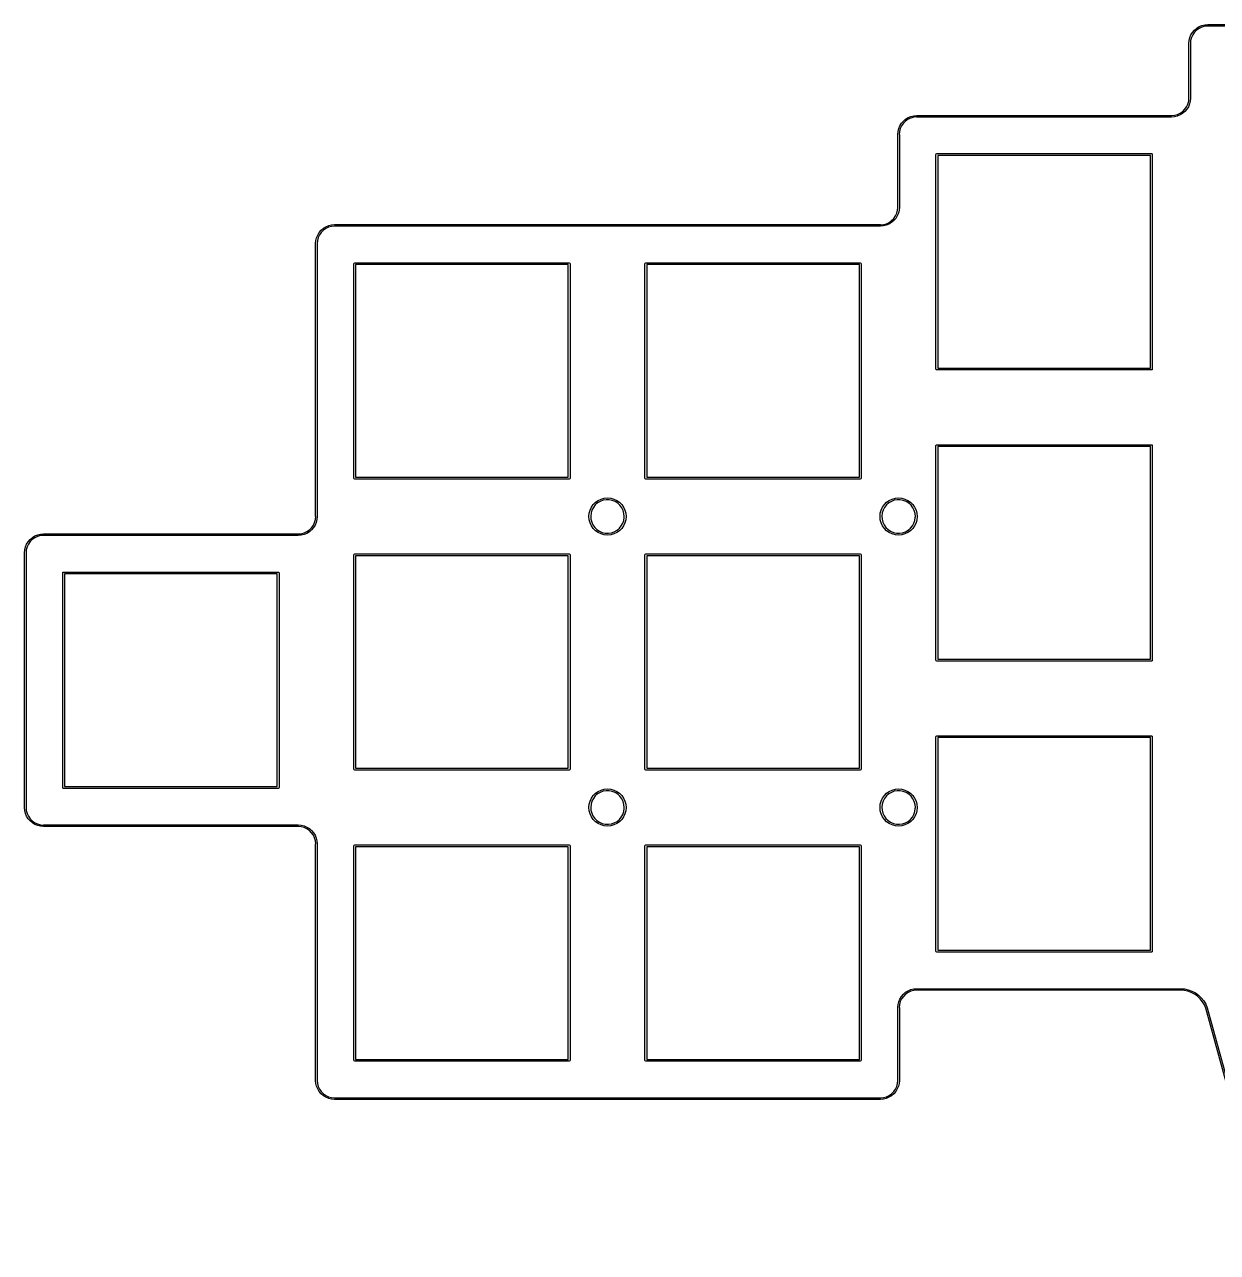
# Model space of a CAD drawing. Extents: x 106 to 266, y -128 to -32.
# Drawn here: x 105.6 to 183.5, y -112.2 to -32 of the extents above; entities that cross this region are included whole.
import ezdxf

# ---------------------------------------------------------------- set-up
doc = ezdxf.new("R2010")
doc.units = 0
doc.layers.add('BLACK', color=7, linetype='CONTINUOUS')

msp = doc.modelspace()

# ---------------------------------------------------------------- linework, layer by layer
at = {"layer": 'BLACK', "linetype": 'CONTINUOUS'}
for p, q in [((182.493, -32.0731), (182.681, -32.0277)), ((182.681, -32.0277), (182.875, -32.0125)), ((182.875, -32.0125), (199.5, -32.0125)), ((181.698, -32.8676), (181.772, -32.6882)), ((181.802, -32.8595), (181.751, -33.0517)), ((181.772, -32.6882), (181.874, -32.5226)), ((181.886, -32.6791), (181.802, -32.8595)), ((181.874, -32.5226), (182, -32.375)), ((182, -32.516), (181.886, -32.6791)), ((182, -32.375), (182.148, -32.2488)), ((182.141, -32.3753), (182, -32.516)), ((182.304, -32.2611), (182.141, -32.3753)), ((182.148, -32.2488), (182.313, -32.1474)), ((182.484, -32.177), (182.304, -32.2611)), ((182.313, -32.1474), (182.493, -32.0731)), ((182.677, -32.1255), (182.484, -32.177)), ((182.866, -32.1089), (182.677, -32.1255)), ((182.875, -32.1125), (182.866, -32.1089)), ((199.5, -32.1125), (182.875, -32.1125)), ((181.637, -33.25), (181.653, -33.0564)), ((181.637, -36.8125), (181.637, -33.25)), ((181.653, -33.0564), (181.698, -32.8676)), ((181.751, -33.0517), (181.734, -33.2413)), ((181.734, -33.2413), (181.737, -33.25)), ((181.737, -33.25), (181.737, -36.8125)), ((181.624, -37.0108), (181.641, -36.8212)), ((181.641, -36.8212), (181.637, -36.8125)), ((181.737, -36.8125), (181.722, -37.0061)), ((181.234, -37.6872), (181.375, -37.5465)), ((181.375, -37.5465), (181.489, -37.3834)), ((181.501, -37.5399), (181.375, -37.6875)), ((181.489, -37.3834), (181.573, -37.203)), ((181.603, -37.3743), (181.501, -37.5399)), ((181.573, -37.203), (181.624, -37.0108)), ((181.677, -37.1949), (181.603, -37.3743)), ((181.722, -37.0061), (181.677, -37.1949)), ((162.772, -38.6257), (162.874, -38.4601)), ((162.874, -38.4601), (163, -38.3125)), ((163, -38.4535), (162.886, -38.6166)), ((163, -38.3125), (163.148, -38.1863)), ((163.141, -38.3128), (163, -38.4535)), ((163.304, -38.1986), (163.141, -38.3128)), ((163.148, -38.1863), (163.313, -38.0849)), ((163.484, -38.1145), (163.304, -38.1986)), ((163.313, -38.0849), (163.493, -38.0106)), ((163.677, -38.063), (163.484, -38.1145)), ((163.493, -38.0106), (163.681, -37.9652)), ((163.866, -38.0464), (163.677, -38.063)), ((163.681, -37.9652), (163.875, -37.95)), ((163.875, -38.05), (163.866, -38.0464)), ((163.875, -37.95), (180.5, -37.95)), ((180.5, -38.05), (163.875, -38.05)), ((180.5, -37.95), (180.509, -37.9536)), ((180.694, -38.0348), (180.5, -38.05)), ((180.509, -37.9536), (180.698, -37.937)), ((180.882, -37.9894), (180.694, -38.0348)), ((180.698, -37.937), (180.891, -37.8855)), ((181.062, -37.9151), (180.882, -37.9894)), ((180.891, -37.8855), (181.071, -37.8014)), ((181.227, -37.8137), (181.062, -37.9151)), ((181.071, -37.8014), (181.234, -37.6872)), ((181.375, -37.6875), (181.227, -37.8137)), ((162.637, -39.1875), (162.653, -38.9939)), ((162.637, -43.9375), (162.637, -39.1875)), ((162.653, -38.9939), (162.698, -38.8051)), ((162.698, -38.8051), (162.772, -38.6257)), ((162.751, -38.9892), (162.734, -39.1788)), ((162.734, -39.1788), (162.737, -39.1875)), ((162.737, -39.1875), (162.737, -43.9375)), ((162.802, -38.797), (162.751, -38.9892)), ((162.886, -38.6166), (162.802, -38.797)), ((165.127, -40.5), (165.145, -40.4576)), ((165.127, -54.5), (165.127, -40.5)), ((165.145, -40.4576), (165.188, -40.44)), ((165.188, -40.44), (179.188, -40.44)), ((165.248, -40.56), (165.248, -54.44)), ((179.127, -40.56), (165.248, -40.56)), ((179.127, -54.44), (179.127, -40.56)), ((179.188, -40.44), (179.23, -40.4576)), ((179.23, -40.4576), (179.248, -40.5)), ((179.248, -40.5), (179.248, -54.5)), ((162.624, -44.1358), (162.641, -43.9462)), ((162.641, -43.9462), (162.637, -43.9375)), ((162.737, -43.9375), (162.722, -44.1311)), ((162.071, -44.9264), (162.234, -44.8122)), ((162.375, -44.8125), (162.227, -44.9387)), ((162.234, -44.8122), (162.375, -44.6715)), ((162.375, -44.6715), (162.489, -44.5084)), ((162.501, -44.6649), (162.375, -44.8125)), ((162.489, -44.5084), (162.573, -44.328)), ((162.603, -44.4993), (162.501, -44.6649)), ((162.573, -44.328), (162.624, -44.1358)), ((162.677, -44.3199), (162.603, -44.4993)), ((162.722, -44.1311), (162.677, -44.3199)), ((124.772, -45.7507), (124.874, -45.5851)), ((124.874, -45.5851), (125, -45.4375)), ((125, -45.5785), (124.886, -45.7416)), ((125, -45.4375), (125.148, -45.3113)), ((125.141, -45.4378), (125, -45.5785)), ((125.304, -45.3236), (125.141, -45.4378)), ((125.148, -45.3113), (125.313, -45.2099)), ((125.484, -45.2395), (125.304, -45.3236)), ((125.313, -45.2099), (125.493, -45.1356)), ((125.677, -45.188), (125.484, -45.2395)), ((125.493, -45.1356), (125.681, -45.0902)), ((125.866, -45.1714), (125.677, -45.188)), ((125.681, -45.0902), (125.875, -45.075)), ((125.875, -45.175), (125.866, -45.1714)), ((125.875, -45.075), (161.5, -45.075)), ((161.5, -45.175), (125.875, -45.175)), ((161.5, -45.075), (161.509, -45.0786)), ((161.694, -45.1598), (161.5, -45.175)), ((161.509, -45.0786), (161.698, -45.062)), ((161.882, -45.1144), (161.694, -45.1598)), ((161.698, -45.062), (161.891, -45.0105)), ((162.062, -45.0401), (161.882, -45.1144)), ((161.891, -45.0105), (162.071, -44.9264)), ((162.227, -44.9387), (162.062, -45.0401)), ((124.637, -46.3125), (124.653, -46.1189)), ((124.637, -64.125), (124.637, -46.3125)), ((124.653, -46.1189), (124.698, -45.9301)), ((124.698, -45.9301), (124.772, -45.7507)), ((124.751, -46.1142), (124.734, -46.3038)), ((124.734, -46.3038), (124.737, -46.3125)), ((124.737, -46.3125), (124.737, -64.125)), ((124.802, -45.922), (124.751, -46.1142)), ((124.886, -45.7416), (124.802, -45.922)), ((127.127, -47.625), (127.145, -47.5826)), ((127.127, -61.625), (127.127, -47.625)), ((127.145, -47.5826), (127.188, -47.565)), ((127.188, -47.565), (141.188, -47.565)), ((127.247, -47.685), (127.247, -61.565)), ((141.127, -47.685), (127.247, -47.685)), ((141.127, -61.565), (141.127, -47.685)), ((141.188, -47.565), (141.23, -47.5826)), ((141.23, -47.5826), (141.248, -47.625)), ((141.248, -47.625), (141.248, -61.625)), ((146.127, -47.625), (146.145, -47.5826)), ((146.127, -61.625), (146.127, -47.625)), ((146.145, -47.5826), (146.188, -47.565)), ((146.188, -47.565), (160.188, -47.565)), ((146.248, -47.685), (146.248, -61.565)), ((160.127, -47.685), (146.248, -47.685)), ((160.127, -61.565), (160.127, -47.685)), ((160.188, -47.565), (160.23, -47.5826)), ((160.23, -47.5826), (160.248, -47.625)), ((160.248, -47.625), (160.248, -61.625)), ((165.145, -54.5424), (165.127, -54.5)), ((165.248, -54.44), (179.127, -54.44)), ((179.248, -54.5), (179.23, -54.5424)), ((165.188, -54.56), (165.145, -54.5424)), ((179.188, -54.56), (165.188, -54.56)), ((179.23, -54.5424), (179.188, -54.56)), ((165.127, -59.5), (165.145, -59.4576)), ((165.127, -73.5), (165.127, -59.5)), ((165.145, -59.4576), (165.188, -59.44)), ((165.188, -59.44), (179.188, -59.44)), ((165.248, -59.56), (165.248, -73.44)), ((179.127, -59.56), (165.248, -59.56)), ((179.127, -73.44), (179.127, -59.56)), ((179.188, -59.44), (179.23, -59.4576)), ((179.23, -59.4576), (179.248, -59.5)), ((179.248, -59.5), (179.248, -73.5)), ((127.145, -61.6674), (127.127, -61.625)), ((127.188, -61.685), (127.145, -61.6674)), ((141.188, -61.685), (127.188, -61.685)), ((127.247, -61.565), (141.127, -61.565)), ((141.23, -61.6674), (141.188, -61.685)), ((141.248, -61.625), (141.23, -61.6674)), ((146.145, -61.6674), (146.127, -61.625)), ((146.188, -61.685), (146.145, -61.6674)), ((160.188, -61.685), (146.188, -61.685)), ((146.248, -61.565), (160.127, -61.565)), ((160.23, -61.6674), (160.188, -61.685)), ((160.248, -61.625), (160.23, -61.6674)), ((142.761, -63.3472), (142.91, -63.1981)), ((143.044, -63.2394), (142.893, -63.3715)), ((142.91, -63.1981), (143.082, -63.0771)), ((143.216, -63.137), (143.044, -63.2394)), ((143.082, -63.0771), (143.274, -62.988)), ((143.404, -63.0676), (143.216, -63.137)), ((143.274, -62.988), (143.477, -62.9334)), ((143.602, -63.0337), (143.404, -63.0676)), ((143.477, -62.9334), (143.688, -62.915)), ((143.802, -63.0363), (143.602, -63.0337)), ((143.688, -62.915), (143.898, -62.9334)), ((143.998, -63.0754), (143.802, -63.0363)), ((143.898, -62.9334), (144.101, -62.988)), ((144.184, -63.1496), (143.998, -63.0754)), ((144.101, -62.988), (144.292, -63.0771)), ((144.354, -63.2565), (144.184, -63.1496)), ((144.292, -63.0771), (144.465, -63.1981)), ((144.501, -63.3925), (144.354, -63.2565)), ((144.465, -63.1981), (144.614, -63.3472)), ((161.761, -63.3472), (161.91, -63.1981)), ((162.044, -63.2394), (161.893, -63.3715)), ((161.91, -63.1981), (162.082, -63.0771)), ((162.216, -63.137), (162.044, -63.2394)), ((162.082, -63.0771), (162.274, -62.988)), ((162.404, -63.0676), (162.216, -63.137)), ((162.274, -62.988), (162.477, -62.9334)), ((162.602, -63.0337), (162.404, -63.0676)), ((162.477, -62.9334), (162.688, -62.915)), ((162.802, -63.0363), (162.602, -63.0337)), ((162.688, -62.915), (162.898, -62.9334)), ((162.998, -63.0754), (162.802, -63.0363)), ((162.898, -62.9334), (163.101, -62.988)), ((163.184, -63.1496), (162.998, -63.0754)), ((163.101, -62.988), (163.292, -63.0771)), ((163.354, -63.2565), (163.184, -63.1496)), ((163.292, -63.0771), (163.465, -63.1981)), ((163.501, -63.3925), (163.354, -63.2565)), ((163.465, -63.1981), (163.614, -63.3472)), ((124.641, -64.1337), (124.637, -64.125)), ((124.737, -64.125), (124.722, -64.3186)), ((142.477, -64.125), (142.48, -64.0963)), ((142.496, -64.3351), (142.477, -64.125)), ((142.48, -64.0963), (142.496, -63.9149)), ((142.496, -63.9149), (142.55, -63.7112)), ((142.55, -63.7112), (142.64, -63.52)), ((142.617, -63.8974), (142.593, -64.0963)), ((142.593, -64.0963), (142.606, -64.2962)), ((142.676, -63.7061), (142.617, -63.8974)), ((142.64, -63.52), (142.761, -63.3472)), ((142.769, -63.5288), (142.676, -63.7061)), ((142.893, -63.3715), (142.769, -63.5288)), ((144.621, -63.553), (144.501, -63.3925)), ((144.614, -63.3472), (144.735, -63.52)), ((144.709, -63.7327), (144.621, -63.553)), ((144.764, -63.9255), (144.709, -63.7327)), ((144.735, -63.52), (144.825, -63.7112)), ((144.782, -64.125), (144.764, -63.9255)), ((144.781, -64.1823), (144.782, -64.125)), ((144.825, -63.7112), (144.879, -63.9149)), ((144.879, -63.9149), (144.897, -64.125)), ((144.897, -64.125), (144.879, -64.3351)), ((161.477, -64.125), (161.48, -64.0963)), ((161.496, -64.3351), (161.477, -64.125)), ((161.48, -64.0963), (161.496, -63.9149)), ((161.496, -63.9149), (161.55, -63.7112)), ((161.55, -63.7112), (161.64, -63.52)), ((161.617, -63.8974), (161.593, -64.0963)), ((161.593, -64.0963), (161.606, -64.2962)), ((161.676, -63.7061), (161.617, -63.8974)), ((161.64, -63.52), (161.761, -63.3472)), ((161.769, -63.5288), (161.676, -63.7061)), ((161.893, -63.3715), (161.769, -63.5288)), ((163.621, -63.553), (163.501, -63.3925)), ((163.614, -63.3472), (163.735, -63.52)), ((163.709, -63.7327), (163.621, -63.553)), ((163.764, -63.9255), (163.709, -63.7327)), ((163.735, -63.52), (163.825, -63.7112)), ((163.782, -64.125), (163.764, -63.9255)), ((163.781, -64.1823), (163.782, -64.125)), ((163.825, -63.7112), (163.879, -63.9149)), ((163.879, -63.9149), (163.897, -64.125)), ((163.897, -64.125), (163.879, -64.3351)), ((124.234, -64.9997), (124.375, -64.859)), ((124.375, -64.859), (124.489, -64.6959)), ((124.501, -64.8524), (124.375, -65)), ((124.489, -64.6959), (124.573, -64.5155)), ((124.603, -64.6868), (124.501, -64.8524)), ((124.573, -64.5155), (124.624, -64.3233)), ((124.677, -64.5074), (124.603, -64.6868)), ((124.624, -64.3233), (124.641, -64.1337)), ((124.722, -64.3186), (124.677, -64.5074)), ((142.55, -64.5388), (142.496, -64.3351)), ((142.64, -64.73), (142.55, -64.5388)), ((142.606, -64.2962), (142.656, -64.4904)), ((142.761, -64.9028), (142.64, -64.73)), ((142.656, -64.4904), (142.739, -64.6723)), ((142.739, -64.6723), (142.855, -64.8359)), ((142.91, -65.0519), (142.761, -64.9028)), ((142.855, -64.8359), (142.999, -64.9757)), ((144.308, -65.0271), (144.462, -64.899)), ((144.462, -64.899), (144.59, -64.745)), ((144.614, -64.9028), (144.465, -65.0519)), ((144.59, -64.745), (144.688, -64.5702)), ((144.735, -64.73), (144.614, -64.9028)), ((144.688, -64.5702), (144.752, -64.3805)), ((144.825, -64.5388), (144.735, -64.73)), ((144.752, -64.3805), (144.781, -64.1823)), ((144.879, -64.3351), (144.825, -64.5388)), ((161.55, -64.5388), (161.496, -64.3351)), ((161.64, -64.73), (161.55, -64.5388)), ((161.606, -64.2962), (161.656, -64.4904)), ((161.761, -64.9028), (161.64, -64.73)), ((161.656, -64.4904), (161.739, -64.6723)), ((161.739, -64.6723), (161.855, -64.8359)), ((161.91, -65.0519), (161.761, -64.9028)), ((161.855, -64.8359), (161.999, -64.9757)), ((163.308, -65.0271), (163.462, -64.899)), ((163.462, -64.899), (163.59, -64.745)), ((163.614, -64.9028), (163.465, -65.0519)), ((163.59, -64.745), (163.688, -64.5702)), ((163.735, -64.73), (163.614, -64.9028)), ((163.688, -64.5702), (163.752, -64.3805)), ((163.825, -64.5388), (163.735, -64.73)), ((163.752, -64.3805), (163.781, -64.1823)), ((163.879, -64.3351), (163.825, -64.5388)), ((105.874, -65.7726), (106, -65.625)), ((106, -65.625), (106.148, -65.4988)), ((106.141, -65.6253), (106, -65.766)), ((106.304, -65.5111), (106.141, -65.6253)), ((106.148, -65.4988), (106.313, -65.3974)), ((106.484, -65.427), (106.304, -65.5111)), ((106.313, -65.3974), (106.493, -65.3231)), ((106.677, -65.3755), (106.484, -65.427)), ((106.493, -65.3231), (106.681, -65.2777)), ((106.866, -65.3589), (106.677, -65.3755)), ((106.681, -65.2777), (106.875, -65.2625)), ((106.875, -65.3625), (106.866, -65.3589)), ((106.875, -65.2625), (123.5, -65.2625)), ((123.5, -65.3625), (106.875, -65.3625)), ((123.5, -65.2625), (123.509, -65.2661)), ((123.694, -65.3473), (123.5, -65.3625)), ((123.509, -65.2661), (123.698, -65.2495)), ((123.882, -65.3019), (123.694, -65.3473)), ((123.698, -65.2495), (123.891, -65.198)), ((124.062, -65.2276), (123.882, -65.3019)), ((123.891, -65.198), (124.071, -65.1139)), ((124.227, -65.1262), (124.062, -65.2276)), ((124.071, -65.1139), (124.234, -64.9997)), ((124.375, -65), (124.227, -65.1262)), ((143.082, -65.1729), (142.91, -65.0519)), ((142.999, -64.9757), (143.165, -65.087)), ((143.274, -65.262), (143.082, -65.1729)), ((143.165, -65.087), (143.349, -65.1661)), ((143.477, -65.3166), (143.274, -65.262)), ((143.349, -65.1661), (143.545, -65.2103)), ((143.688, -65.335), (143.477, -65.3166)), ((143.545, -65.2103), (143.745, -65.2182)), ((143.898, -65.3166), (143.688, -65.335)), ((143.745, -65.2182), (143.943, -65.1894)), ((144.101, -65.262), (143.898, -65.3166)), ((143.943, -65.1894), (144.133, -65.125)), ((144.292, -65.1729), (144.101, -65.262)), ((144.133, -65.125), (144.308, -65.0271)), ((144.465, -65.0519), (144.292, -65.1729)), ((162.082, -65.1729), (161.91, -65.0519)), ((161.999, -64.9757), (162.165, -65.087)), ((162.274, -65.262), (162.082, -65.1729)), ((162.165, -65.087), (162.349, -65.1661)), ((162.477, -65.3166), (162.274, -65.262)), ((162.349, -65.1661), (162.545, -65.2103)), ((162.688, -65.335), (162.477, -65.3166)), ((162.545, -65.2103), (162.745, -65.2182)), ((162.898, -65.3166), (162.688, -65.335)), ((162.745, -65.2182), (162.943, -65.1894)), ((163.101, -65.262), (162.898, -65.3166)), ((162.943, -65.1894), (163.133, -65.125)), ((163.292, -65.1729), (163.101, -65.262)), ((163.133, -65.125), (163.308, -65.0271)), ((163.465, -65.0519), (163.292, -65.1729)), ((105.637, -66.5), (105.653, -66.3064)), ((105.637, -83.125), (105.637, -66.5)), ((105.653, -66.3064), (105.698, -66.1176)), ((105.698, -66.1176), (105.772, -65.9382)), ((105.751, -66.3017), (105.734, -66.4913)), ((105.734, -66.4913), (105.737, -66.5)), ((105.737, -66.5), (105.737, -83.125)), ((105.802, -66.1095), (105.751, -66.3017)), ((105.772, -65.9382), (105.874, -65.7726)), ((105.886, -65.9291), (105.802, -66.1095)), ((106, -65.766), (105.886, -65.9291)), ((127.127, -66.625), (127.145, -66.5826)), ((127.127, -80.625), (127.127, -66.625)), ((127.145, -66.5826), (127.188, -66.565)), ((127.188, -66.565), (141.188, -66.565)), ((127.247, -66.685), (127.247, -80.565)), ((141.127, -66.685), (127.247, -66.685)), ((141.127, -80.565), (141.127, -66.685)), ((141.188, -66.565), (141.23, -66.5826)), ((141.23, -66.5826), (141.248, -66.625)), ((141.248, -66.625), (141.248, -80.625)), ((146.127, -66.625), (146.145, -66.5826)), ((146.127, -80.625), (146.127, -66.625)), ((146.145, -66.5826), (146.188, -66.565)), ((146.188, -66.565), (160.188, -66.565)), ((146.248, -66.685), (146.248, -80.565)), ((160.127, -66.685), (146.248, -66.685)), ((160.127, -80.565), (160.127, -66.685)), ((160.188, -66.565), (160.23, -66.5826)), ((160.23, -66.5826), (160.248, -66.625)), ((160.248, -66.625), (160.248, -80.625)), ((108.127, -67.8125), (108.145, -67.7701)), ((108.127, -81.8125), (108.127, -67.8125)), ((108.145, -67.7701), (108.188, -67.7525)), ((108.188, -67.7525), (122.188, -67.7525)), ((108.247, -67.8725), (108.247, -81.7525)), ((122.127, -67.8725), (108.247, -67.8725)), ((122.127, -81.7525), (122.127, -67.8725)), ((122.188, -67.7525), (122.23, -67.7701)), ((122.23, -67.7701), (122.247, -67.8125)), ((122.247, -67.8125), (122.247, -81.8125)), ((165.145, -73.5424), (165.127, -73.5)), ((165.188, -73.56), (165.145, -73.5424)), ((179.188, -73.56), (165.188, -73.56)), ((165.248, -73.44), (179.127, -73.44)), ((179.23, -73.5424), (179.188, -73.56)), ((179.248, -73.5), (179.23, -73.5424)), ((165.127, -78.5), (165.145, -78.4576)), ((165.127, -92.5), (165.127, -78.5)), ((165.145, -78.4576), (165.188, -78.44)), ((165.188, -78.44), (179.188, -78.44)), ((179.188, -78.44), (179.23, -78.4576)), ((179.23, -78.4576), (179.248, -78.5)), ((179.248, -78.5), (179.248, -92.5)), ((165.248, -78.56), (165.248, -92.44)), ((179.127, -78.56), (165.248, -78.56)), ((179.127, -92.44), (179.127, -78.56)), ((127.145, -80.6674), (127.127, -80.625)), ((127.188, -80.685), (127.145, -80.6674)), ((141.188, -80.685), (127.188, -80.685)), ((127.247, -80.565), (141.127, -80.565)), ((141.23, -80.6674), (141.188, -80.685)), ((141.248, -80.625), (141.23, -80.6674)), ((146.145, -80.6674), (146.127, -80.625)), ((146.188, -80.685), (146.145, -80.6674)), ((160.188, -80.685), (146.188, -80.685)), ((146.248, -80.565), (160.127, -80.565)), ((160.23, -80.6674), (160.188, -80.685)), ((160.248, -80.625), (160.23, -80.6674)), ((108.247, -81.7525), (122.127, -81.7525)), ((108.145, -81.8549), (108.127, -81.8125)), ((108.188, -81.8725), (108.145, -81.8549)), ((122.188, -81.8725), (108.188, -81.8725)), ((122.23, -81.8549), (122.188, -81.8725)), ((122.247, -81.8125), (122.23, -81.8549)), ((142.55, -82.7112), (142.64, -82.52)), ((142.64, -82.52), (142.761, -82.3472)), ((142.769, -82.5288), (142.676, -82.7061)), ((142.761, -82.3472), (142.91, -82.1981)), ((142.893, -82.3715), (142.769, -82.5288)), ((143.044, -82.2394), (142.893, -82.3715)), ((142.91, -82.1981), (143.082, -82.0771)), ((143.216, -82.137), (143.044, -82.2394)), ((143.082, -82.0771), (143.274, -81.988)), ((143.404, -82.0676), (143.216, -82.137)), ((143.274, -81.988), (143.477, -81.9334)), ((143.602, -82.0337), (143.404, -82.0676)), ((143.477, -81.9334), (143.688, -81.915)), ((143.802, -82.0363), (143.602, -82.0337)), ((143.688, -81.915), (143.898, -81.9334)), ((143.998, -82.0754), (143.802, -82.0363)), ((143.898, -81.9334), (144.101, -81.988)), ((144.184, -82.1496), (143.998, -82.0754)), ((144.101, -81.988), (144.292, -82.0771)), ((144.354, -82.2565), (144.184, -82.1496)), ((144.292, -82.0771), (144.465, -82.1981)), ((144.501, -82.3925), (144.354, -82.2565)), ((144.465, -82.1981), (144.614, -82.3472)), ((144.621, -82.553), (144.501, -82.3925)), ((144.614, -82.3472), (144.735, -82.52)), ((144.709, -82.7327), (144.621, -82.553)), ((144.735, -82.52), (144.825, -82.7112)), ((161.55, -82.7112), (161.64, -82.52)), ((161.64, -82.52), (161.761, -82.3472)), ((161.769, -82.5288), (161.676, -82.7061)), ((161.761, -82.3472), (161.91, -82.1981)), ((161.893, -82.3715), (161.769, -82.5288)), ((162.044, -82.2394), (161.893, -82.3715)), ((161.91, -82.1981), (162.082, -82.0771)), ((162.216, -82.137), (162.044, -82.2394)), ((162.082, -82.0771), (162.274, -81.988)), ((162.404, -82.0676), (162.216, -82.137)), ((162.274, -81.988), (162.477, -81.9334)), ((162.602, -82.0337), (162.404, -82.0676)), ((162.477, -81.9334), (162.688, -81.915)), ((162.802, -82.0363), (162.602, -82.0337)), ((162.688, -81.915), (162.898, -81.9334)), ((162.998, -82.0754), (162.802, -82.0363)), ((162.898, -81.9334), (163.101, -81.988)), ((163.184, -82.1496), (162.998, -82.0754)), ((163.101, -81.988), (163.292, -82.0771)), ((163.354, -82.2565), (163.184, -82.1496)), ((163.292, -82.0771), (163.465, -82.1981)), ((163.501, -82.3925), (163.354, -82.2565)), ((163.465, -82.1981), (163.614, -82.3472)), ((163.621, -82.553), (163.501, -82.3925)), ((163.614, -82.3472), (163.735, -82.52)), ((163.709, -82.7327), (163.621, -82.553)), ((163.735, -82.52), (163.825, -82.7112)), ((105.653, -83.3186), (105.637, -83.125)), ((105.698, -83.5074), (105.653, -83.3186)), ((105.737, -83.125), (105.734, -83.1337)), ((105.734, -83.1337), (105.751, -83.3233)), ((105.751, -83.3233), (105.802, -83.5155)), ((142.477, -83.125), (142.48, -83.0963)), ((142.496, -83.3351), (142.477, -83.125)), ((142.48, -83.0963), (142.496, -82.9149)), ((142.496, -82.9149), (142.55, -82.7112)), ((142.55, -83.5388), (142.496, -83.3351)), ((142.617, -82.8974), (142.593, -83.0963)), ((142.593, -83.0963), (142.606, -83.2962)), ((142.606, -83.2962), (142.656, -83.4904)), ((142.676, -82.7061), (142.617, -82.8974)), ((144.764, -82.9255), (144.709, -82.7327)), ((144.752, -83.3805), (144.781, -83.1823)), ((144.782, -83.125), (144.764, -82.9255)), ((144.781, -83.1823), (144.782, -83.125)), ((144.825, -82.7112), (144.879, -82.9149)), ((144.879, -83.3351), (144.825, -83.5388)), ((144.879, -82.9149), (144.897, -83.125)), ((144.897, -83.125), (144.879, -83.3351)), ((161.477, -83.125), (161.48, -83.0963)), ((161.496, -83.3351), (161.477, -83.125)), ((161.48, -83.0963), (161.496, -82.9149)), ((161.496, -82.9149), (161.55, -82.7112)), ((161.55, -83.5388), (161.496, -83.3351)), ((161.617, -82.8974), (161.593, -83.0963)), ((161.593, -83.0963), (161.606, -83.2962)), ((161.606, -83.2962), (161.656, -83.4904)), ((161.676, -82.7061), (161.617, -82.8974)), ((163.764, -82.9255), (163.709, -82.7327)), ((163.752, -83.3805), (163.781, -83.1823)), ((163.782, -83.125), (163.764, -82.9255)), ((163.781, -83.1823), (163.782, -83.125)), ((163.825, -82.7112), (163.879, -82.9149)), ((163.879, -83.3351), (163.825, -83.5388)), ((163.879, -82.9149), (163.897, -83.125)), ((163.897, -83.125), (163.879, -83.3351)), ((105.772, -83.6868), (105.698, -83.5074)), ((105.874, -83.8524), (105.772, -83.6868)), ((105.802, -83.5155), (105.886, -83.6959)), ((106, -84), (105.874, -83.8524)), ((105.886, -83.6959), (106, -83.859)), ((106, -83.859), (106.141, -83.9997)), ((106.148, -84.1262), (106, -84)), ((106.141, -83.9997), (106.304, -84.1139)), ((106.313, -84.2276), (106.148, -84.1262)), ((106.304, -84.1139), (106.484, -84.198)), ((142.64, -83.73), (142.55, -83.5388)), ((142.761, -83.9028), (142.64, -83.73)), ((142.656, -83.4904), (142.739, -83.6723)), ((142.739, -83.6723), (142.855, -83.8359)), ((142.91, -84.0519), (142.761, -83.9028)), ((142.855, -83.8359), (142.999, -83.9757)), ((143.082, -84.1729), (142.91, -84.0519)), ((142.999, -83.9757), (143.165, -84.087)), ((143.165, -84.087), (143.349, -84.1661)), ((143.943, -84.1894), (144.133, -84.125)), ((144.133, -84.125), (144.308, -84.0271)), ((144.465, -84.0519), (144.292, -84.1729)), ((144.308, -84.0271), (144.462, -83.899)), ((144.462, -83.899), (144.59, -83.745)), ((144.614, -83.9028), (144.465, -84.0519)), ((144.59, -83.745), (144.688, -83.5702)), ((144.735, -83.73), (144.614, -83.9028)), ((144.688, -83.5702), (144.752, -83.3805)), ((144.825, -83.5388), (144.735, -83.73)), ((161.64, -83.73), (161.55, -83.5388)), ((161.761, -83.9028), (161.64, -83.73)), ((161.656, -83.4904), (161.739, -83.6723)), ((161.739, -83.6723), (161.855, -83.8359)), ((161.91, -84.0519), (161.761, -83.9028)), ((161.855, -83.8359), (161.999, -83.9757)), ((162.082, -84.1729), (161.91, -84.0519)), ((161.999, -83.9757), (162.165, -84.087)), ((162.165, -84.087), (162.349, -84.1661)), ((162.943, -84.1894), (163.133, -84.125)), ((163.133, -84.125), (163.308, -84.0271)), ((163.465, -84.0519), (163.292, -84.1729)), ((163.308, -84.0271), (163.462, -83.899)), ((163.462, -83.899), (163.59, -83.745)), ((163.614, -83.9028), (163.465, -84.0519)), ((163.59, -83.745), (163.688, -83.5702)), ((163.735, -83.73), (163.614, -83.9028)), ((163.688, -83.5702), (163.752, -83.3805)), ((163.825, -83.5388), (163.735, -83.73)), ((106.493, -84.3019), (106.313, -84.2276)), ((106.484, -84.198), (106.677, -84.2495)), ((106.681, -84.3473), (106.493, -84.3019)), ((106.677, -84.2495), (106.866, -84.2661)), ((106.875, -84.3625), (106.681, -84.3473)), ((106.866, -84.2661), (106.875, -84.2625)), ((106.875, -84.2625), (123.5, -84.2625)), ((123.5, -84.3625), (106.875, -84.3625)), ((123.5, -84.2625), (123.694, -84.2777)), ((123.509, -84.3589), (123.5, -84.3625)), ((123.698, -84.3755), (123.509, -84.3589)), ((123.694, -84.2777), (123.882, -84.3231)), ((123.891, -84.427), (123.698, -84.3755)), ((123.882, -84.3231), (124.062, -84.3974)), ((124.071, -84.5111), (123.891, -84.427)), ((124.062, -84.3974), (124.227, -84.4988)), ((124.234, -84.6253), (124.071, -84.5111)), ((124.227, -84.4988), (124.375, -84.625)), ((124.375, -84.766), (124.234, -84.6253)), ((124.375, -84.625), (124.501, -84.7726)), ((124.489, -84.9291), (124.375, -84.766)), ((124.573, -85.1095), (124.489, -84.9291)), ((124.501, -84.7726), (124.603, -84.9382)), ((124.603, -84.9382), (124.677, -85.1176)), ((143.274, -84.262), (143.082, -84.1729)), ((143.477, -84.3166), (143.274, -84.262)), ((143.349, -84.1661), (143.545, -84.2103)), ((143.688, -84.335), (143.477, -84.3166)), ((143.545, -84.2103), (143.745, -84.2182)), ((143.898, -84.3166), (143.688, -84.335)), ((143.745, -84.2182), (143.943, -84.1894)), ((144.101, -84.262), (143.898, -84.3166)), ((144.292, -84.1729), (144.101, -84.262)), ((162.274, -84.262), (162.082, -84.1729)), ((162.477, -84.3166), (162.274, -84.262)), ((162.349, -84.1661), (162.545, -84.2103)), ((162.688, -84.335), (162.477, -84.3166)), ((162.545, -84.2103), (162.745, -84.2182)), ((162.898, -84.3166), (162.688, -84.335)), ((162.745, -84.2182), (162.943, -84.1894)), ((163.101, -84.262), (162.898, -84.3166)), ((163.292, -84.1729), (163.101, -84.262)), ((124.624, -85.3017), (124.573, -85.1095)), ((124.641, -85.4913), (124.624, -85.3017)), ((124.637, -85.5), (124.641, -85.4913)), ((124.637, -100.938), (124.637, -85.5)), ((124.677, -85.1176), (124.722, -85.3064)), ((124.722, -85.3064), (124.737, -85.5)), ((124.737, -85.5), (124.737, -100.938)), ((127.127, -85.625), (127.145, -85.5826)), ((127.127, -99.625), (127.127, -85.625)), ((127.145, -85.5826), (127.188, -85.565)), ((127.188, -85.565), (141.188, -85.565)), ((127.247, -85.685), (127.247, -99.565)), ((141.127, -85.685), (127.247, -85.685)), ((141.127, -99.565), (141.127, -85.685)), ((141.188, -85.565), (141.23, -85.5826)), ((141.23, -85.5826), (141.248, -85.625)), ((141.248, -85.625), (141.248, -99.625)), ((146.127, -85.625), (146.145, -85.5826)), ((146.127, -99.625), (146.127, -85.625)), ((146.145, -85.5826), (146.188, -85.565)), ((146.188, -85.565), (160.188, -85.565)), ((146.248, -85.685), (146.248, -99.565)), ((160.127, -85.685), (146.248, -85.685)), ((160.127, -99.565), (160.127, -85.685)), ((160.188, -85.565), (160.23, -85.5826)), ((160.23, -85.5826), (160.248, -85.625)), ((160.248, -85.625), (160.248, -99.625)), ((165.145, -92.5424), (165.127, -92.5)), ((165.188, -92.56), (165.145, -92.5424)), ((179.188, -92.56), (165.188, -92.56)), ((165.248, -92.44), (179.127, -92.44)), ((179.23, -92.5424), (179.188, -92.56)), ((179.248, -92.5), (179.23, -92.5424)), ((162.874, -95.4601), (163, -95.3125)), ((163, -95.3125), (163.148, -95.1863)), ((163.141, -95.3128), (163, -95.4535)), ((163.304, -95.1986), (163.141, -95.3128)), ((163.148, -95.1863), (163.313, -95.0849)), ((163.484, -95.1145), (163.304, -95.1986)), ((163.313, -95.0849), (163.493, -95.0106)), ((163.677, -95.063), (163.484, -95.1145)), ((163.493, -95.0106), (163.681, -94.9652)), ((163.866, -95.0464), (163.677, -95.063)), ((163.681, -94.9652), (163.875, -94.95)), ((163.875, -95.05), (163.866, -95.0464)), ((163.875, -94.95), (181.094, -94.95)), ((181.094, -95.05), (163.875, -95.05)), ((181.094, -94.95), (181.347, -94.9676)), ((181.102, -95.0464), (181.094, -95.05)), ((181.334, -95.0625), (181.102, -95.0464)), ((181.569, -95.1122), (181.334, -95.0625)), ((181.347, -94.9676), (181.596, -95.0201)), ((181.796, -95.194), (181.569, -95.1122)), ((181.596, -95.0201), (181.834, -95.1065)), ((182.008, -95.3064), (181.796, -95.194)), ((181.834, -95.1065), (182.059, -95.225)), ((182.204, -95.4471), (182.008, -95.3064)), ((182.059, -95.225), (182.265, -95.3735)), ((182.265, -95.3735), (182.448, -95.549)), ((162.637, -96.1875), (162.653, -95.9939)), ((162.637, -100.938), (162.637, -96.1875)), ((162.653, -95.9939), (162.698, -95.8051)), ((162.698, -95.8051), (162.772, -95.6257)), ((162.751, -95.9892), (162.734, -96.1788)), ((162.734, -96.1788), (162.737, -96.1875)), ((162.737, -96.1875), (162.737, -100.938)), ((162.802, -95.797), (162.751, -95.9892)), ((162.772, -95.6257), (162.874, -95.4601)), ((162.886, -95.6166), (162.802, -95.797)), ((163, -95.4535), (162.886, -95.6166)), ((182.378, -95.6135), (182.204, -95.4471)), ((182.527, -95.8023), (182.378, -95.6135)), ((182.448, -95.549), (182.606, -95.7483)), ((182.648, -96.01), (182.527, -95.8023)), ((182.606, -95.7483), (182.734, -95.9674)), ((182.736, -96.2233), (182.648, -96.01)), ((182.734, -95.9674), (182.831, -96.2021)), ((182.735, -96.2312), (182.736, -96.2233)), ((187.108, -112.169), (182.735, -96.2312)), ((182.831, -96.2021), (182.831, -96.2022)), ((182.831, -96.2022), (182.831, -96.2036)), ((182.831, -96.2036), (182.832, -96.2047)), ((182.832, -96.2047), (187.205, -112.143)), ((127.145, -99.6674), (127.127, -99.625)), ((127.188, -99.685), (127.145, -99.6674)), ((141.188, -99.685), (127.188, -99.685)), ((127.247, -99.565), (141.127, -99.565)), ((141.23, -99.6674), (141.188, -99.685)), ((141.248, -99.625), (141.23, -99.6674)), ((146.145, -99.6674), (146.127, -99.625)), ((146.188, -99.685), (146.145, -99.6674)), ((160.188, -99.685), (146.188, -99.685)), ((146.248, -99.565), (160.127, -99.565)), ((160.23, -99.6674), (160.188, -99.685)), ((160.248, -99.625), (160.23, -99.6674)), ((124.653, -101.131), (124.637, -100.938)), ((124.737, -100.938), (124.734, -100.946)), ((124.734, -100.946), (124.751, -101.136)), ((162.624, -101.136), (162.641, -100.946)), ((162.641, -100.946), (162.637, -100.938)), ((162.737, -100.938), (162.722, -101.131)), ((124.698, -101.32), (124.653, -101.131)), ((124.772, -101.499), (124.698, -101.32)), ((124.751, -101.136), (124.802, -101.328)), ((124.874, -101.665), (124.772, -101.499)), ((124.802, -101.328), (124.886, -101.508)), ((125, -101.813), (124.874, -101.665)), ((124.886, -101.508), (125, -101.671)), ((125, -101.671), (125.141, -101.812)), ((162.234, -101.812), (162.375, -101.671)), ((162.375, -101.671), (162.489, -101.508)), ((162.501, -101.665), (162.375, -101.813)), ((162.489, -101.508), (162.573, -101.328)), ((162.603, -101.499), (162.501, -101.665)), ((162.573, -101.328), (162.624, -101.136)), ((162.677, -101.32), (162.603, -101.499)), ((162.722, -101.131), (162.677, -101.32)), ((125.148, -101.939), (125, -101.813)), ((125.141, -101.812), (125.304, -101.926)), ((125.313, -102.04), (125.148, -101.939)), ((125.304, -101.926), (125.484, -102.01)), ((125.493, -102.114), (125.313, -102.04)), ((125.484, -102.01), (125.677, -102.062)), ((125.681, -102.16), (125.493, -102.114)), ((125.677, -102.062), (125.866, -102.079)), ((125.875, -102.175), (125.681, -102.16)), ((125.866, -102.079), (125.875, -102.075)), ((125.875, -102.075), (161.5, -102.075)), ((161.5, -102.175), (125.875, -102.175)), ((161.5, -102.075), (161.509, -102.079)), ((161.694, -102.16), (161.5, -102.175)), ((161.509, -102.079), (161.698, -102.062)), ((161.882, -102.114), (161.694, -102.16)), ((161.698, -102.062), (161.891, -102.01)), ((162.062, -102.04), (161.882, -102.114)), ((161.891, -102.01), (162.071, -101.926)), ((162.227, -101.939), (162.062, -102.04)), ((162.071, -101.926), (162.234, -101.812)), ((162.375, -101.813), (162.227, -101.939))]:
    msp.add_line(p, q, dxfattribs=at)

doc.saveas('drawing.dxf')
